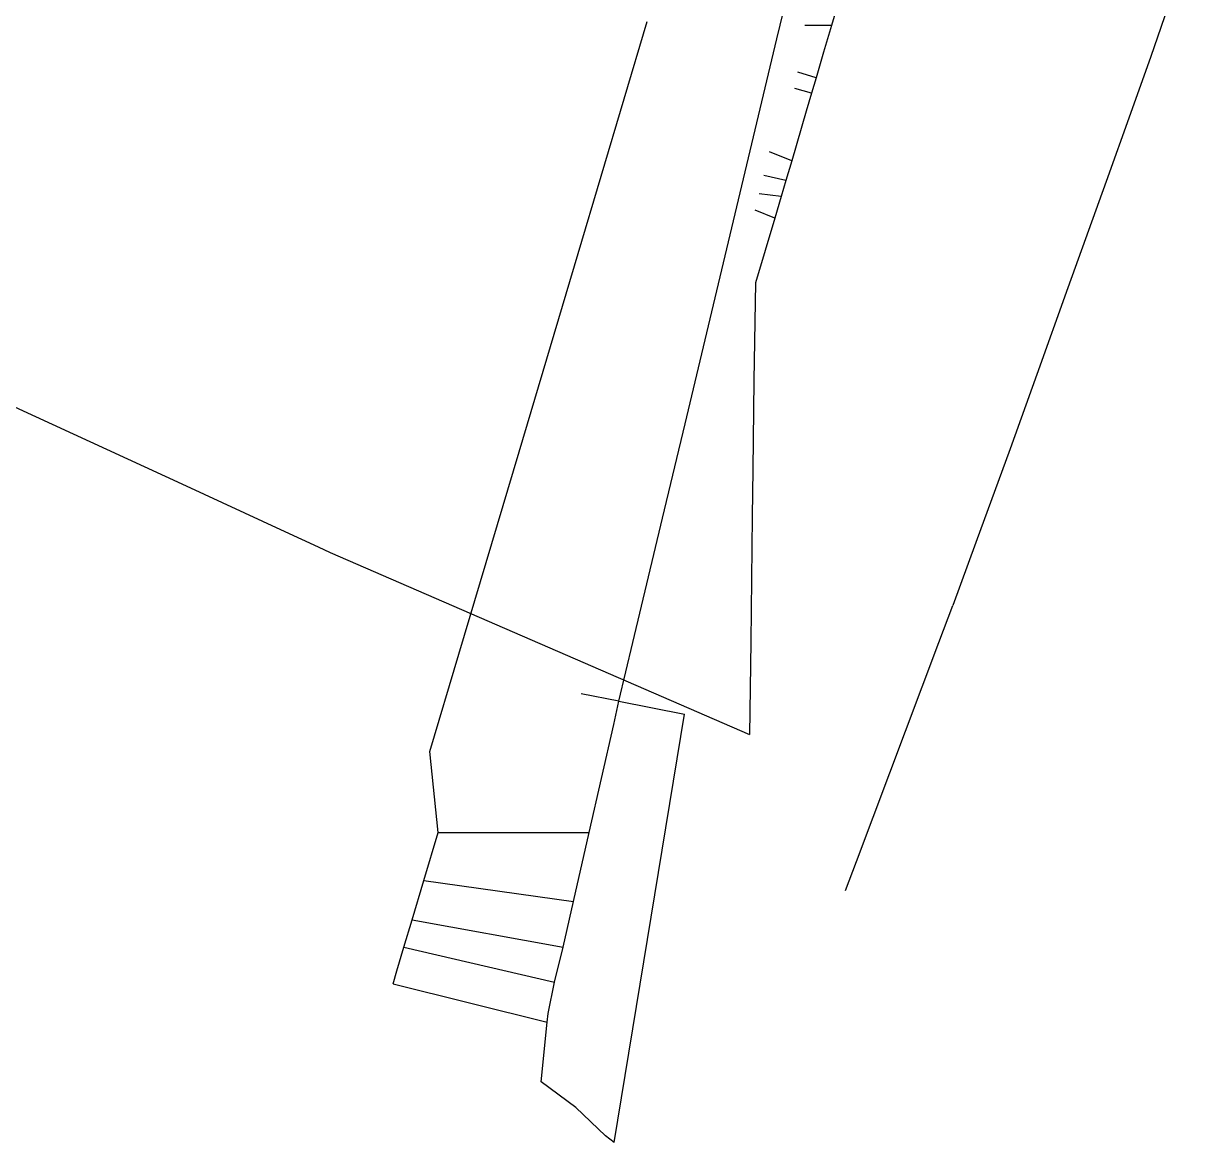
# Model space of a CAD drawing. Extents: x -693 to 354, y -430 to 666.
# Drawn here: x 131.6 to 332.8, y -429.6 to -238.1 of the extents above; entities that cross this region are included whole.
import ezdxf

# ---------------------------------------------------------------- set-up
doc = ezdxf.new("R2010")
doc.units = 0
doc.layers.get('0').update_dxf_attribs({"linetype": 'continuous'})

msp = doc.modelspace()

# ---------------------------------------------------------------- linework, layer by layer
at = {"color": 0}
for p, q in [((269.864355, -238.49353, -247.093068), (265.324355, -238.49353, -247.093068)), ((267.237119, -247.402883, -247.801742), (264.08891, -246.482462, -247.801742)), ((266.454925, -250.078302, -248.171457), (263.604259, -249.244872, -248.171457)), ((263.066789, -261.602886, -249.319013), (259.273575, -260.07104, -249.378827)), ((262.075801, -264.966903, -249.606708), (258.309411, -264.146547, -249.606708)), ((261.2649, -267.719593, -249.842122), (257.516537, -267.252288, -249.842122)), ((232.680013, -429.595906, -214.574392), (244.711116, -356.311918, -230.291803)), ((202.559175, -376.534336, -224.529369), (228.425177, -376.534336, -227.193277)), ((200.100221, -384.789698, -223.749283), (225.733862, -388.384636, -224.868251)), ((198.098267, -391.510792, -223.114177), (223.959024, -396.19954, -223.334968)), ((196.70167, -396.19954, -222.671116), (222.471787, -402.150277, -221.754943)), ((194.858083, -402.422786, -222.317601), (221.232566, -409.025828, -220.737094))]:
    msp.add_line(p, q, dxfattribs=at)
at = {"layer": 'Centerline', "color": 0}
for p, q in [((277.652062, -212.302156, -246.504119), (269.864355, -238.49353, -247.093068)), ((260.53177, -240.769281, -232.276232), (265.781991, -218.744318, -232.421434)), ((332.832203, -219.647545, -225.714726), (324.509035, -243.778718, -226.45296)), ((226.504032, -277.473698, -232.975085), (238.311394, -237.773768, -236.298294)), ((269.864355, -238.49353, -247.093068), (268.521597, -243.009453, -247.194614)), ((244.840889, -306.609952, -231.909351), (260.53177, -240.769281, -232.276232)), ((268.521597, -243.009453, -247.194614), (267.237119, -247.402883, -247.801742)), ((324.509035, -243.778718, -226.45296), (321.033007, -253.528484, -225.275217)), ((267.237119, -247.402883, -247.801742), (266.454925, -250.078302, -248.171457)), ((266.454925, -250.078302, -248.171457), (265.555903, -253.153318, -248.596393)), ((265.555903, -253.153318, -248.596393), (263.066789, -261.602886, -249.319013)), ((321.033007, -253.528484, -225.275217), (316.850859, -265.186915, -223.268472)), ((263.066789, -261.602886, -249.319013), (262.075801, -264.966903, -249.606708)), ((262.075801, -264.966903, -249.606708), (261.2649, -267.719593, -249.842122)), ((316.850859, -265.186915, -223.268472), (310.329176, -283.332368, -219.856911)), ((261.2649, -267.719593, -249.842122), (260.165606, -271.451268, -250.16126)), ((260.165606, -271.451268, -250.16126), (256.794406, -270.098468, -250.352062)), ((260.165606, -271.451268, -250.16126), (256.850996, -282.487418, -249.639293)), ((216.418991, -311.394861, -230.208622), (226.504032, -277.473698, -232.975085)), ((256.850996, -282.487418, -249.639293), (256.563279, -299.222167, -248.158863)), ((310.329176, -283.332368, -219.856911), (304.984252, -298.208968, -217.103713)), ((256.563279, -299.222167, -248.158863), (256.392309, -314.471068, -248.907018)), ((304.984252, -298.208968, -217.103713), (300.416799, -310.921674, -214.751377)), ((127.166248, -302.400368, -288.731294), (158.67436, -316.9149, -284.049005)), ((240.968311, -322.794267, -231.462915), (244.840889, -306.609952, -231.909351)), ((206.092188, -346.066168, -226.948664), (216.418991, -311.394861, -230.208622)), ((300.416799, -310.921674, -214.751377), (294.592045, -326.960718, -210.348259)), ((256.392309, -314.471068, -248.907018), (256.302212, -322.466687, -249.299837)), ((158.67436, -316.9149, -284.049005), (176.325946, -325.041718, -281.656048)), ((235.897377, -344.034118, -231.149241), (240.968311, -322.794267, -231.462915)), ((256.302212, -322.466687, -249.299837), (256.060422, -343.908718, -250.332525)), ((176.325946, -325.041718, -281.656048), (182.018702, -327.686518, -281.409321)), ((182.018702, -327.686518, -281.409321), (184.10031, -328.654568, -281.280117)), ((294.592045, -326.960718, -210.348259), (290.600512, -337.719468, -210.77229)), ((184.10031, -328.654568, -281.280117), (255.829835, -359.782782, -249.903012)), ((288.207731, -344.023668, -210.237946), (290.600512, -337.719468, -210.77229)), ((233.483156, -354.107918, -230.778429), (235.897377, -344.034118, -231.149241)), ((256.060422, -343.908718, -250.332525), (255.829835, -359.782782, -249.903012)), ((274.139009, -381.53005, -202.461777), (288.207731, -344.023668, -210.237946)), ((201.159797, -362.67671, -225.735148), (206.092188, -346.066168, -226.948664)), ((233.483156, -354.107918, -230.778429), (227.014979, -352.837768, -231.058764)), ((232.618518, -358.070368, -230.815903), (233.483156, -354.107918, -230.778429)), ((233.483156, -354.107918, -230.778429), (244.711116, -356.311918, -230.291803)), ((228.425177, -376.534336, -227.193277), (232.618518, -358.070368, -230.815903)), ((202.559175, -376.534336, -224.529369), (201.159797, -362.67671, -225.735148)), ((200.100221, -384.789698, -223.749283), (202.559175, -376.534336, -224.529369)), ((225.733862, -388.384636, -224.868251), (228.425177, -376.534336, -227.193277)), ((272.26617, -386.506718, -201.289671), (274.139009, -381.53005, -202.461777)), ((198.098267, -391.510792, -223.114177), (200.100221, -384.789698, -223.749283)), ((223.959024, -396.19954, -223.334968), (225.733862, -388.384636, -224.868251)), ((196.70167, -396.19954, -222.671116), (198.098267, -391.510792, -223.114177)), ((195.499681, -400.234936, -222.289794), (196.70167, -396.19954, -222.671116)), ((222.471787, -402.150277, -221.754943), (223.959024, -396.19954, -223.334968)), ((194.858083, -402.422786, -222.317601), (195.499681, -400.234936, -222.289794)), ((221.380633, -407.552618, -221.107497), (222.471787, -402.150277, -221.754943)), ((221.232566, -409.025828, -220.737094), (221.380633, -407.552618, -221.107497)), ((220.208085, -419.219018, -218.174262), (221.232566, -409.025828, -220.737094)), ((226.106009, -423.606329, -216.647456), (220.208085, -419.219018, -218.174262)), ((231.173407, -428.465368, -214.893093), (226.106009, -423.606329, -216.647456)), ((232.680013, -429.595906, -214.574392), (231.173407, -428.465368, -214.893093))]:
    msp.add_line(p, q, dxfattribs=at)

doc.saveas('drawing.dxf')
